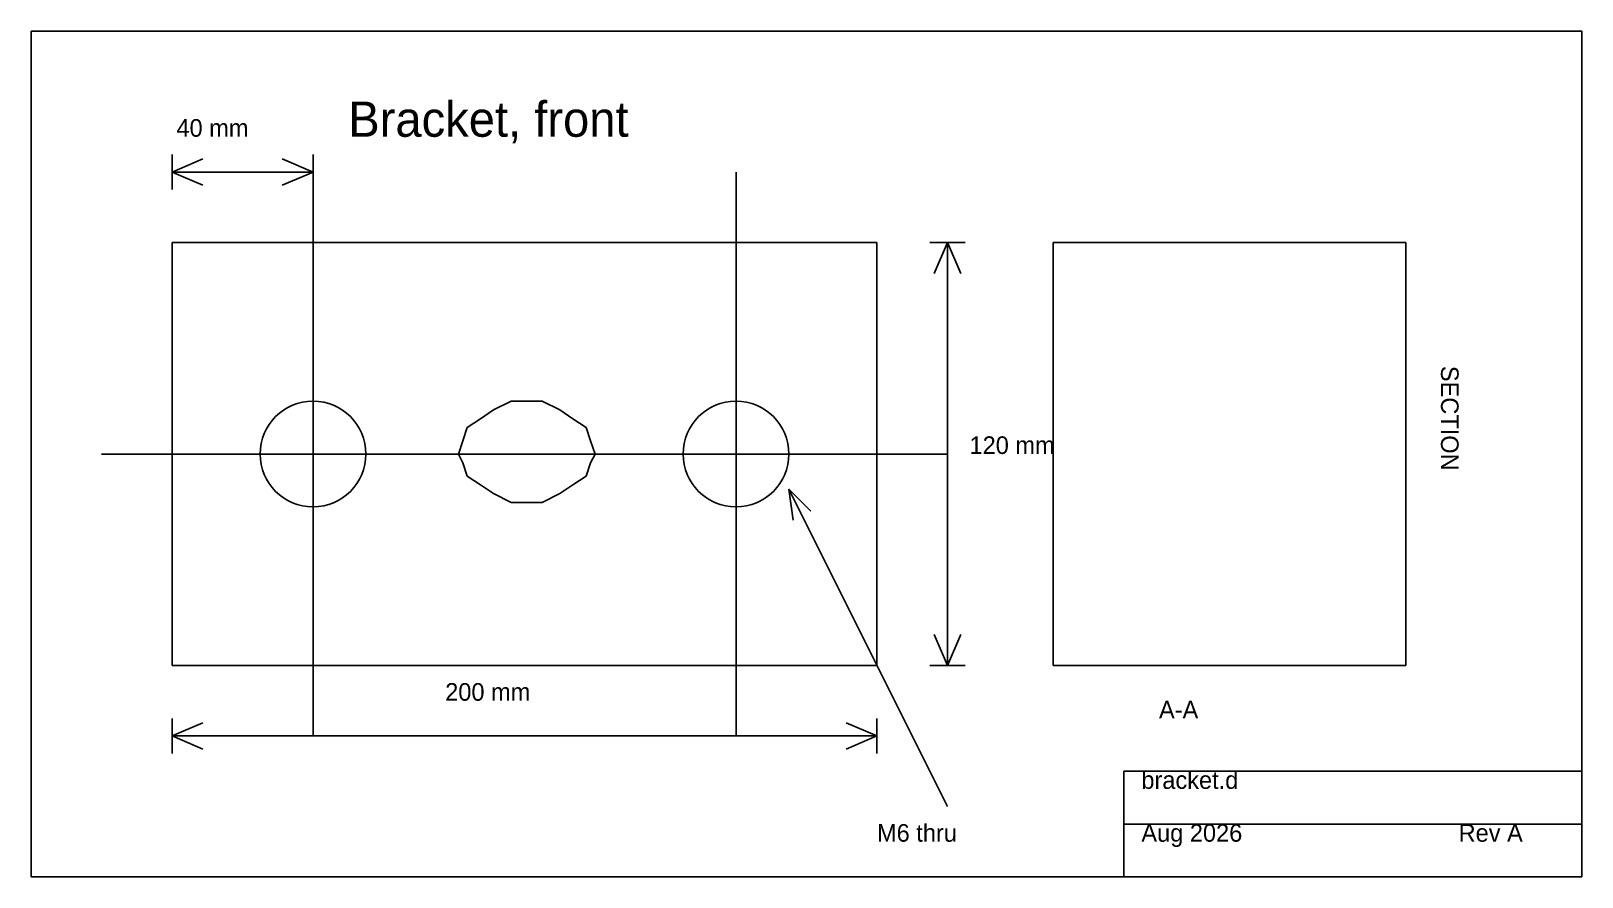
# Model space of a CAD drawing. Header units: metres. Extents: x 9 to 97, y 0 to 48.
import ezdxf

# ---------------------------------------------------------------- set-up
doc = ezdxf.new("R2010")
doc.units = ezdxf.units.M

msp = doc.modelspace()

# ---------------------------------------------------------------- linework, layer by layer
for p, q in [((17, 41), (17, 39)), ((17, 40), (18.75, 40.75)), ((25, 40), (23.25, 40.75)), ((25, 41), (25, 39)), ((17, 40), (25, 40)), ((17, 40), (18.75, 39.25)), ((25, 40), (23.25, 39.25)), ((17, 36), (57, 36)), ((17, 12), (17, 36)), ((57, 36), (57, 12)), ((60, 36), (62, 36)), ((61, 36), (60.25, 34.25)), ((61, 36), (61, 12)), ((61, 36), (61.75, 34.25)), ((67, 36), (87, 36)), ((67, 12), (67, 36)), ((87, 36), (87, 12)), ((35.25, 26.5), (34.5, 26)), ((36.25, 27), (35.25, 26.5)), ((37, 27), (36.25, 27)), ((38, 27), (37, 27)), ((39, 26.5), (38, 27)), ((39.75, 26), (39, 26.5)), ((34.5, 26), (33.75, 25.5)), ((40.5, 25.5), (39.75, 26)), ((33.5, 24.75), (33.25, 24)), ((33.75, 25.5), (33.5, 24.75)), ((40.75, 24.75), (40.5, 25.5)), ((41, 24), (40.75, 24.75)), ((33.25, 24), (33.5, 23.5)), ((40.75, 23.5), (41, 24)), ((33.5, 23.5), (33.75, 22.75)), ((40.5, 22.75), (40.75, 23.5)), ((33.75, 22.75), (34.5, 22.25)), ((34.5, 22.25), (35.25, 21.75)), ((39, 21.75), (39.75, 22.25)), ((39.75, 22.25), (40.5, 22.75)), ((35.25, 21.75), (36.25, 21.25)), ((36.25, 21.25), (37, 21.25)), ((37, 21.25), (38, 21.25)), ((38, 21.25), (39, 21.75)), ((61, 12), (60.25, 13.75)), ((61, 12), (61.75, 13.75)), ((57, 12), (17, 12)), ((60, 12), (62, 12)), ((87, 12), (67, 12)), ((17, 9), (17, 7)), ((57, 9), (57, 7)), ((17, 8), (18.75, 8.75)), ((17, 8), (57, 8)), ((17, 8), (18.75, 7.25)), ((57, 8), (55.25, 8.75)), ((57, 8), (55.25, 7.25))]:
    msp.add_line(p, q)
for centre in [(25, 24), (49, 24)]:
    msp.add_circle(centre, 3)
at = {"layer": '1'}
for p, q in [((25, 40), (25, 8)), ((49, 40), (49, 8)), ((13, 24), (61, 24)), ((61, 4), (52, 22)), ((52, 22), (53.25, 20.75)), ((52, 22), (52.25, 20.25))]:
    msp.add_line(p, q, dxfattribs=at)
at = {"layer": '2'}
for p, q in [((9, 48), (97, 48)), ((9, 0), (9, 48)), ((97, 48), (97, 0)), ((71, 6), (97, 6)), ((71, 0), (71, 6)), ((97, 6), (97, 0)), ((71, 3), (97, 3)), ((97, 0), (9, 0)), ((97, 0), (71, 0))]:
    msp.add_line(p, q, dxfattribs=at)

# ---------------------------------------------------------------- texts
for s, height, p in [('Bracket, front', 2, (27, 42)), ('40 mm', 1, (17.25, 42)), ('120 mm', 1, (62.25, 24)), ('200 mm', 1, (32.5, 10))]:
    msp.add_text(s, height=height).set_placement(p)
at = {"layer": '1'}
msp.add_text('SECTION', height=1, rotation=270, dxfattribs=at).set_placement((89, 29))
for s, p in [('A-A', (73, 9)), ('M6 thru', (57, 2))]:
    msp.add_text(s, height=1, dxfattribs=at).set_placement(p)
at = {"layer": '2'}
for s, p in [('bracket.d', (72, 5)), ('Aug 2026', (72, 2)), ('Rev A', (90, 2))]:
    msp.add_text(s, height=1, dxfattribs=at).set_placement(p)

doc.saveas('drawing.dxf')
